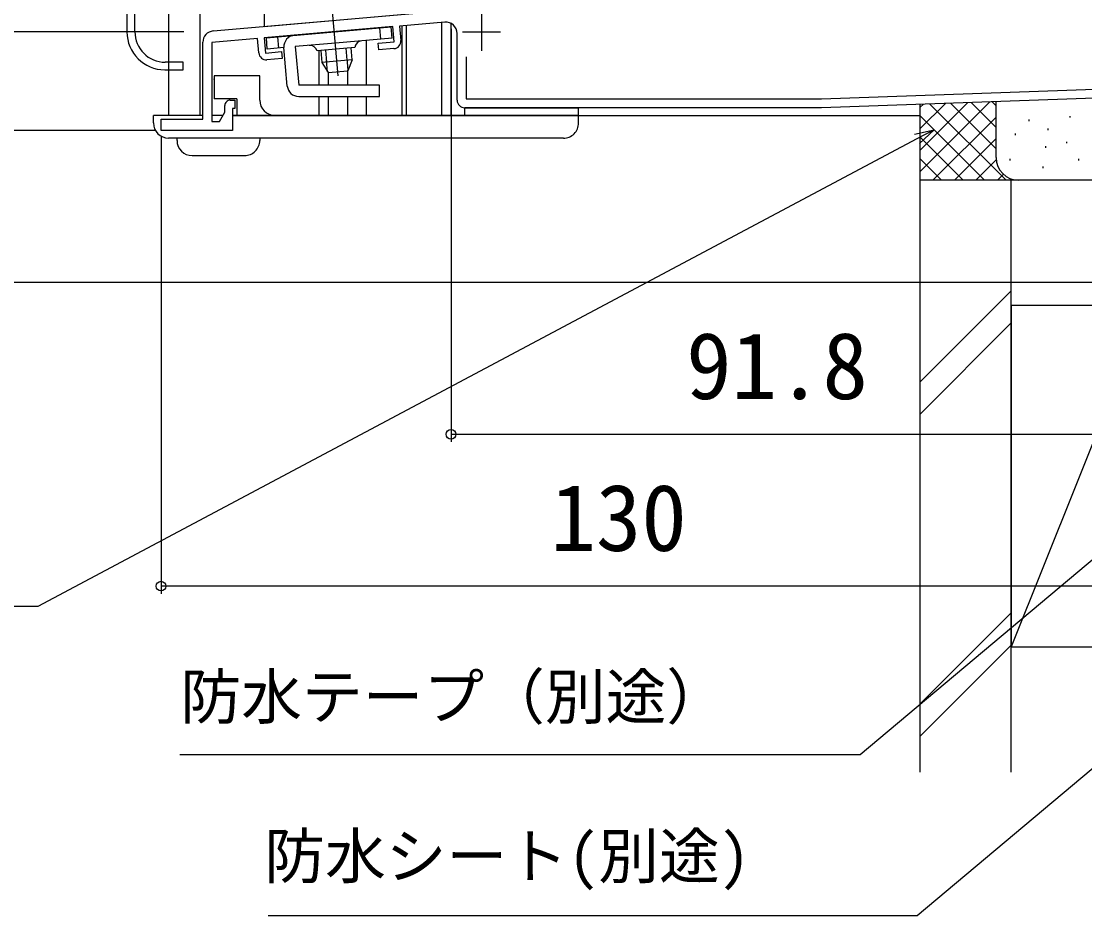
# Model space of a CAD drawing. Units: millimetres, scale not verified. Extents: x -525 to 525, y -783 to 778.
# Drawn here: x -299.7 to -159.6, y -219.1 to -101.3 of the extents above; entities that cross this region are included whole.
import ezdxf
from ezdxf.enums import TextEntityAlignment as Align

# ---------------------------------------------------------------- set-up
doc = ezdxf.new("R2010")
doc.units = ezdxf.units.MM
doc.header["$LTSCALE"] = 4
for name, color, linetype in [('0-2_YKK_11', 7, 'Continuous'), ('0-3_YKK_11E', 7, 'Continuous'), ('0-4_YKK_12', 2, 'Continuous'), ('0-5_YKK_13', 4, 'Continuous'), ('0-7_YKK_D', 6, 'Continuous'), ('0-9_YSS_K', 3, 'Continuous'), ('0-A_YSS_KE', 3, 'Continuous')]:
    doc.layers.add(name, color=color, linetype=linetype)
doc.styles.add('ＭＳ ゴシック', font='')
doc.styles.get('ＭＳ ゴシック').set_extended_font_data('MS Gothic')

msp = doc.modelspace()

# ---------------------------------------------------------------- linework, layer by layer
at = {"layer": '0-2_YKK_11'}
for p, q in [((-239.099, -100.2), (-239.099, -105.2)), ((-242.299, -111.7), (-242.299, -102.912)), ((-241.599, -102.7), (-236.599, -102.7))]:
    msp.add_line(p, q, dxfattribs=at)
for points in [[(-274.429, -102.58), (-155.099, -92.14), (-155.099, -81.22), (-154.949, -80.96)], [(-241.099, -105.973), (-241.099, -111.5), (-194.32, -111.5), (-153.299, -110.068), (-153.299, -93.4), (-155.731, -93.4), (-178.133, -95.36)], [(-250.614, -104.913), (-252.606, -105.088), (-252.684, -104.191), (-250.592, -104.008), (-250.767, -102.016), (-267.702, -103.497), (-267.528, -105.49), (-265.436, -105.307), (-265.357, -106.203), (-267.35, -106.378)], [(-243.929, -101.418), (-249.87, -101.937), (-249.705, -103.83)], [(-268.433, -105.469), (-268.599, -103.576), (-274.599, -104.101), (-274.599, -114.5), (-273.599, -114.5), (-272.899, -113.288), (-272.899, -112.4)], [(-272.199, -111.7), (-271.599, -111.7), (-271.599, -112.8), (-271.899, -112.8), (-271.899, -115.7), (-281.299, -115.7), (-281.299, -114.2), (-275.799, -114.2), (-275.799, -104.074)], [(-153.299, -111.268), (-194.299, -112.7), (-241.299, -112.7)]]:
    msp.add_lwpolyline(points, dxfattribs=at)
for centre, radius, start, end in [((-243.799, -102.912), 1.5, 0, 95.00001), ((-274.299, -104.074), 1.5, 95.00001, 180.00002), ((-250.701, -103.917), 1, 274.99997, 4.99997), ((-267.437, -105.381), 1, 184.99999, 274.99997), ((-272.199, -112.4), 0.7, 89.99998, 180.00002), ((-241.299, -111.7), 1, 180.00002, 270)]:
    msp.add_arc(centre, radius, start, end, dxfattribs=at)
at = {"layer": '0-3_YKK_11E'}
for points in [[(-285.796, -55.896), (-285.796, -72.696), (-283.796, -72.696), (-283.796, -93.696), (-285.796, -93.696), (-285.796, -102.696)], [(-284.746, -102.696), (-284.746, -94.696), (-275.296, -94.696), (-275.296, -96.996), (-273.296, -96.996), (-273.296, -96.196), (-274.296, -96.196), (-274.296, -94.696), (-269.296, -94.696), (-269.296, -96.196), (-270.296, -96.196), (-270.296, -96.996), (-268.296, -96.996), (-268.296, -90.996), (-269.196, -90.996), (-269.196, -93.696), (-274.096, -93.696), (-274.096, -74.196), (-253.097, -74.196)], [(-280.796, -107.696), (-278.396, -107.696), (-278.396, -106.696), (-280.746, -106.696)]]:
    msp.add_lwpolyline(points, dxfattribs=at)
for centre, radius in [((-280.796, -102.696), 5), ((-280.746, -102.696), 4)]:
    msp.add_arc(centre, radius, 180.00001, 269.99999, dxfattribs=at)
at = {"layer": '0-4_YKK_12'}
for p, q in [((-280.297, 116.051), (-280.297, -113.7)), ((-276.197, 116.051), (-276.197, -113.7)), ((-249.597, -101.913), (-249.597, -113.7)), ((-248.997, -101.861), (-248.997, -113.7)), ((-244.297, -113.7), (-244.297, -101.45)), ((-243.097, -113.7), (-243.097, -101.586)), ((-254.296, -103.83), (-254.296, -109.706)), ((-260.496, -105.167), (-260.496, -109.709)), ((-256.726, -107.761), (-256.726, -109.709)), ((-259.296, -108.063), (-259.296, -109.709)), ((-260.496, -111.209), (-260.496, -113.7)), ((-259.296, -111.209), (-259.296, -113.7)), ((-256.726, -111.209), (-256.726, -113.7)), ((-254.296, -111.206), (-254.296, -113.7)), ((-271.899, -113.7), (-256.597, -113.7)), ((-259.299, -113.7), (-181.303, -113.7))]:
    msp.add_line(p, q, dxfattribs=at)
at = {"layer": '0-5_YKK_13'}
for p, q in [((-267.697, -83.798), (-267.697, -102)), ((-267.697, -102), (-249.697, -100.425)), ((-257.956, -108.495), (-258.744, -99.492)), ((-267.43, -103.474), (-250.993, -102.035)), ((-252.356, -103.661), (-252.487, -102.166)), ((-250.862, -103.53), (-250.993, -102.035)), ((-265.805, -104.837), (-265.936, -103.343)), ((-250.862, -103.53), (-258.333, -104.183)), ((-264.665, -109.836), (-265.108, -104.776)), ((-258.333, -104.183), (-263.613, -104.645)), ((-263.613, -104.645), (-263.17, -109.706)), ((-258.264, -104.98), (-260.754, -105.198)), ((-255.773, -104.763), (-258.264, -104.98)), ((-256.786, -106.436), (-256.923, -104.863)), ((-256.134, -106.379), (-256.271, -104.806)), ((-260.256, -105.155), (-260.119, -106.728)), ((-256.134, -106.379), (-260.119, -106.728)), ((-259.467, -106.671), (-259.604, -105.098)), ((-259.353, -107.974), (-259.485, -106.462)), ((-256.672, -107.74), (-256.804, -106.228)), ((-256.134, -106.379), (-256.709, -107.835)), ((-260.119, -106.728), (-259.299, -108.061)), ((-259.299, -108.061), (-256.709, -107.835)), ((-274.297, -108.5), (-274.297, -111.5)), ((-268.297, -108.5), (-274.297, -108.5)), ((-274.297, -108.975), (-274.297, -108.9)), ((-268.297, -111.7), (-268.297, -108.5)), ((-252.545, -109.706), (-263.17, -109.706)), ((-252.545, -111.206), (-252.545, -109.706)), ((-271.297, -111.5), (-274.297, -111.5)), ((-271.297, -111.5), (-271.297, -113.7)), ((-263.17, -111.206), (-252.545, -111.206)), ((-226.297, -114.7), (-226.297, -112.7)), ((-282.297, -114.7), (-282.297, -113.7)), ((-275.799, -113.7), (-282.297, -113.7)), ((-273.137, -113.7), (-274.599, -113.7)), ((-226.297, -113.7), (-271.899, -113.7)), ((-271.297, -113.7), (-271.297, -113.7)), ((-228.297, -116.7), (-280.297, -116.7)), ((-279.197, -117), (-279.197, -116.7)), ((-268.297, -116.7), (-268.297, -117)), ((-277.197, -119), (-270.297, -119))]:
    msp.add_line(p, q, dxfattribs=at)
for points in [[(-265.108, -104.776), (-267.299, -104.968), (-267.43, -103.474)], [(-241.297, -113.7), (-241.297, -112.7), (-226.297, -112.7)]]:
    msp.add_lwpolyline(points, dxfattribs=at)
for centre, radius, start, end in [((-263.613, -104.645), 1.5, 95, 185), ((-261.713, -105.483), 1, 16.53696, 95), ((-254.78, -104.876), 1, 95, 173.46304), ((-263.17, -109.706), 1.5, 185, 270), ((-266.297, -111.7), 2, 180.00002, 270), ((-280.297, -114.7), 2, 180.00003, 270), ((-228.297, -114.7), 2, 270, 0.00003), ((-277.197, -117), 2, 180, 270), ((-270.297, -117), 2, 270, 0.00002)]:
    msp.add_arc(centre, radius, start, end, dxfattribs=at)
at = {"layer": '0-7_YKK_D'}
for p, q in [((-278.299, -102.7), (-387.3, -102.7)), ((-243.097, -102.282), (-243.097, -156.7)), ((-281.999, -115.7), (-387.3, -115.7)), ((-281.299, -116.4), (-281.299, -176.7)), ((-153.999, -135.7), (-387.3, -135.7)), ((-243.097, -155.7), (-151.299, -155.7)), ((-151.299, -175.7), (-281.299, -175.7))]:
    msp.add_line(p, q, dxfattribs=at)
for points in [[(-179.475, -115.589), (-181.726, -116.786), (-297.528, -178.359), (-379.991, -178.359)], [(-182.047, -116.183), (-179.475, -115.589), (-181.405, -117.389)], [(-152.303, -166.937), (-154.256, -168.576), (-189.21, -197.905), (-278.813, -197.905)], [(-150.303, -192.743), (-152.256, -194.382), (-181.718, -219.104), (-267.208, -219.104)]]:
    msp.add_lwpolyline(points, dxfattribs=at)
for centre in [(-243.097, -155.7), (-281.299, -175.7)]:
    msp.add_circle(centre, 0.637, dxfattribs=at)
at = {"layer": '0-9_YSS_K'}
for p, q in [((-181.303, -121.104), (-172.125, -111.925)), ((-181.303, -118.275), (-175.055, -112.028)), ((-174.568, -112.011), (-171.303, -115.275)), ((-171.835, -111.915), (-171.303, -112.447)), ((-171.303, -119.246), (-171.303, -111.897)), ((-181.303, -115.447), (-177.986, -112.13)), ((-181.303, -122.246), (-181.303, -112.246)), ((-181.303, -112.618), (-180.93, -112.246)), ((-180.034, -112.202), (-169.989, -122.246)), ((-177.301, -112.106), (-171.303, -118.104)), ((-181.303, -113.761), (-172.818, -122.246)), ((-179.617, -122.246), (-171.303, -113.932)), ((-166.977, -114.247), (-166.977, -114.447)), ((-161.572, -113.795), (-161.572, -113.995)), ((-168.808, -116.103), (-168.808, -116.303)), ((-164.468, -115.435), (-164.468, -115.635)), ((-181.303, -116.589), (-175.646, -122.246)), ((-176.788, -122.246), (-171.303, -116.761)), ((-162.009, -117.169), (-162.009, -117.369)), ((-164.802, -117.772), (-164.802, -117.972)), ((-181.303, -119.417), (-178.475, -122.246)), ((-173.96, -122.246), (-171.285, -119.571)), ((-169.475, -119.441), (-169.475, -119.641)), ((-165.136, -120.442), (-165.136, -120.642)), ((-160.462, -119.441), (-160.462, -119.641)), ((-171.131, -122.246), (-170.337, -121.451)), ((-168.303, -122.246), (-181.303, -122.246)), ((-154.303, -122.246), (-168.303, -122.246)), ((-169.303, -136.788), (-181.303, -148.788)), ((-169.303, -138.696), (-152.303, -138.696)), ((-169.303, -138.696), (-169.303, -183.696)), ((-181.303, -153.031), (-169.303, -141.031)), ((-152.303, -141.196), (-169.303, -183.696)), ((-169.303, -179.214), (-181.303, -191.214)), ((-169.303, -183.457), (-181.303, -195.457)), ((-169.303, -183.696), (-152.303, -183.696))]:
    msp.add_line(p, q, dxfattribs=at)
msp.add_arc((-168.303, -119.246), 3, 180, 270, dxfattribs=at)
at = {"layer": '0-A_YSS_KE'}
msp.add_line((-181.303, -200.2), (-181.303, -122.246), dxfattribs=at)
msp.add_lwpolyline([(-169.303, -200.2), (-169.303, -122.246), (-181.303, -122.246)], dxfattribs=at)

# ---------------------------------------------------------------- texts
at = {"layer": '0-7_YKK_D', "style": 'ＭＳ ゴシック'}
for s, height, p in [('91.8', 8.798, (-212.13, -153.7)), ('130', 8.798, (-230.003, -173.7)), ('防水テープ（別途）', 5.865, (-278.74, -194.95)), ('防水シート(別途)', 5.865, (-267.695, -215.939))]:
    msp.add_text(s, height=height, dxfattribs=at).set_placement(p, align=Align.BOTTOM_LEFT)

doc.saveas('drawing.dxf')
